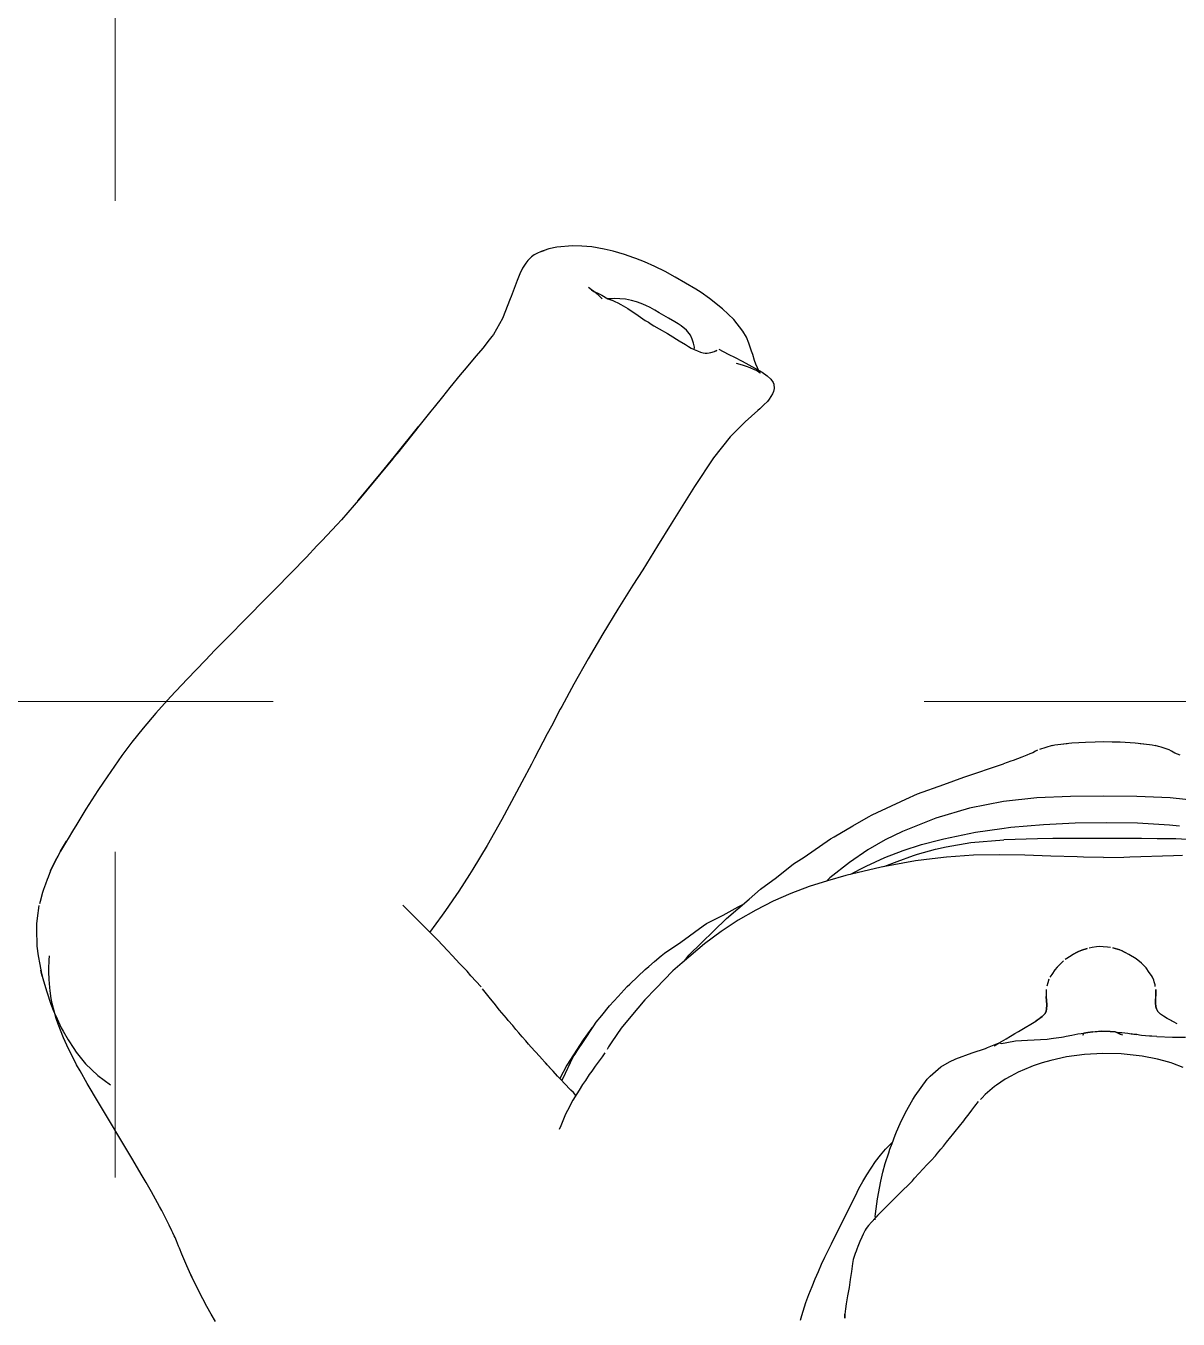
# Model space of a CAD drawing. Header units: millimetres. Extents: x -187347 to 135007, y -6415 to 292048.
# Drawn here: x -38967.3 to -38613.4, y 7865.3 to 8262.5 of the extents above; entities that cross this region are included whole.
import ezdxf

# ---------------------------------------------------------------- set-up
doc = ezdxf.new("R2010")
doc.units = ezdxf.units.MM
doc.header["$LTSCALE"] = 100
doc.linetypes.add('Z_LINE-CNTR', pattern=[17, 12, -2, 1, -2])
doc.layers.get('0').update_dxf_attribs({"lineweight": 18})
doc.layers.add('Layout Cabinplant', color=30, linetype='Continuous')
doc.layers.add('S-GRID', color=7, linetype='Continuous', lineweight=5)

# ---------------------------------------------------------------- blocks, each defined once
blk = doc.blocks.new('CP_Giblet area_New')
at = {"color": 0, "linetype": 'Continuous'}
for p, q in [((-2460.83, 786.63), (-2460.81, 786.13)), ((-2460.81, 786.13), (-2460.83, 786.63)), ((-2447.16, 787.27), (-2447.57, 785.87)), ((-2267.52, 787.66), (-2266.19, 785.37)), ((-2461.17, 782.25), (-2460.99, 783.8)), ((-2460.99, 783.8), (-2460.82, 785.44)), ((-2460.81, 786.13), (-2460.82, 785.44)), ((-2460.82, 785.44), (-2460.81, 786.13)), ((-2447.99, 784.51), (-2448.87, 781.86)), ((-2447.57, 785.87), (-2447.99, 784.51)), ((-2266.19, 785.37), (-2264.88, 783.05)), ((-2264.88, 783.05), (-2263.6, 780.71)), ((-2462.09, 777.26), (-2461.63, 779.79)), ((-2461.63, 779.79), (-2461.17, 782.25)), ((-2449.78, 779.33), (-2450.72, 776.9)), ((-2448.87, 781.86), (-2449.78, 779.33)), ((-2263.6, 780.71), (-2262.37, 778.34)), ((-2462.83, 772.29), (-2462.48, 774.76)), ((-2462.48, 774.76), (-2462.09, 777.26)), ((-2451.69, 774.56), (-2452.67, 772.3)), ((-2450.72, 776.9), (-2451.69, 774.56)), ((-2262.37, 778.34), (-2259.89, 773.37)), ((-2259.89, 773.37), (-2260.57, 774.77)), ((-2463.15, 769.82), (-2462.83, 772.29)), ((-2452.67, 772.3), (-2453.67, 770.1)), ((-2259.89, 773.37), (-2258.66, 770.54)), ((-2258.66, 770.54), (-2257.2, 766.99)), ((-2464.25, 766.03), (-2463.96, 766.77)), ((-2463.96, 766.77), (-2463.36, 768.61)), ((-2463.36, 768.61), (-2463.15, 769.82)), ((-2454.67, 767.96), (-2456.72, 763.78)), ((-2453.67, 770.1), (-2454.67, 767.96)), ((-2257.2, 766.99), (-2256.44, 765.12)), ((-2465.99, 761.73), (-2465.43, 763.07)), ((-2465.43, 763.07), (-2464.82, 764.59)), ((-2464.82, 764.59), (-2464.49, 765.43)), ((-2464.49, 765.43), (-2464.25, 766.03)), ((-2456.72, 763.78), (-2459.82, 757.58)), ((-2256.44, 765.12), (-2256.2, 764.53)), ((-2256.2, 764.53), (-2255.54, 762.91)), ((-2255.54, 762.91), (-2255.12, 761.92)), ((-2468.02, 758.19), (-2467.37, 759.09)), ((-2467.37, 759.09), (-2467.02, 759.65)), ((-2467.02, 759.65), (-2466.38, 760.9)), ((-2466.38, 760.9), (-2465.99, 761.73)), ((-2255.12, 761.92), (-2254.85, 761.35)), ((-2254.85, 761.35), (-2254.44, 760.49)), ((-2254.44, 760.49), (-2254.15, 759.82)), ((-2254.15, 759.82), (-2253.31, 758.07)), ((-2471.57, 754.41), (-2469.58, 756.47)), ((-2471.57, 754.41), (-2470.34, 755.69)), ((-2470.34, 755.69), (-2468.95, 757.15)), ((-2470.14, 755.42), (-2470.24, 754.57)), ((-2470.14, 755.42), (-2470.02, 756.43)), ((-2468.95, 757.15), (-2468.02, 758.19)), ((-2459.82, 757.58), (-2461.9, 753.35)), ((-2253.31, 758.07), (-2252.4, 756.28)), ((-2252.4, 756.28), (-2251, 753.6)), ((-2476.77, 749.19), (-2471.57, 754.41)), ((-2473.39, 752.59), (-2476.77, 749.19)), ((-2471.57, 754.41), (-2473.39, 752.59)), ((-2470.24, 754.57), (-2470.85, 749.99)), ((-2462.96, 751.19), (-2464.03, 749.03)), ((-2461.9, 753.35), (-2462.96, 751.19)), ((-2251, 753.6), (-2250.35, 752.39)), ((-2250.35, 752.39), (-2247.84, 747.88)), ((-2478.31, 747.63), (-2480.55, 745.45)), ((-2476.77, 749.19), (-2478.31, 747.63)), ((-2470.85, 749.99), (-2471.81, 744.61)), ((-2465.15, 746.87), (-2466.31, 744.72)), ((-2464.03, 749.03), (-2465.15, 746.87)), ((-2247.84, 747.88), (-2246.18, 745.02)), ((-2482.2, 743.67), (-2484.81, 740.81)), ((-2481.57, 744.5), (-2482.2, 743.67)), ((-2480.55, 745.45), (-2481.57, 744.5)), ((-2471.81, 744.61), (-2472.49, 741.78)), ((-2466.31, 744.72), (-2467.53, 742.61)), ((-2246.18, 745.02), (-2244.97, 742.89)), ((-2244.97, 742.89), (-2241.86, 737.56)), ((-2486, 739.6), (-2487.28, 738.21)), ((-2484.81, 740.81), (-2486, 739.6)), ((-2473.21, 739.12), (-2474.27, 735.91)), ((-2472.49, 741.78), (-2473.21, 739.12)), ((-2468.84, 740.54), (-2470.24, 738.54)), ((-2467.53, 742.61), (-2468.84, 740.54)), ((-2490.32, 734.79), (-2491.11, 733.8)), ((-2489.24, 735.99), (-2490.32, 734.79)), ((-2488.63, 736.75), (-2489.24, 735.99)), ((-2487.28, 738.21), (-2488.63, 736.75)), ((-2474.66, 734.78), (-2475.32, 732.97)), ((-2473.31, 734.77), (-2474.95, 733.07)), ((-2474.27, 735.91), (-2474.66, 734.78)), ((-2471.73, 736.61), (-2473.31, 734.77)), ((-2470.24, 738.54), (-2471.73, 736.61)), ((-2241.86, 737.56), (-2231.55, 720.45)), ((-2493.34, 731.01), (-2493.89, 730.31)), ((-2492, 732.63), (-2493.34, 731.01)), ((-2491.11, 733.8), (-2492, 732.63)), ((-2475.32, 732.97), (-2476.29, 730.42)), ((-2474.95, 733.07), (-2475.47, 732.58)), ((-2496.04, 727.71), (-2497.31, 726.08)), ((-2494.73, 729.31), (-2496.04, 727.71)), ((-2493.89, 730.31), (-2494.73, 729.31)), ((-2477.84, 726.87), (-2479.47, 723.47)), ((-2476.69, 729.42), (-2477.84, 726.87)), ((-2476.29, 730.42), (-2476.69, 729.42)), ((-2374.99, 724.04), (-2373.59, 727.57)), ((-2373.59, 727.57), (-2373.07, 728.75)), ((-2499.26, 723.49), (-2499.8, 722.81)), ((-2498.56, 724.44), (-2499.26, 723.49)), ((-2497.8, 725.41), (-2498.56, 724.44)), ((-2497.31, 726.08), (-2497.8, 725.41)), ((-2479.47, 723.47), (-2481.72, 719.5)), ((-2377.21, 719.66), (-2375.59, 722.92)), ((-2375.59, 722.92), (-2374.99, 724.04)), ((-2502.96, 718.96), (-2503.9, 717.97)), ((-2502.46, 719.5), (-2502.96, 718.96)), ((-2500.76, 721.52), (-2501.88, 720.15)), ((-2499.8, 722.81), (-2500.76, 721.52)), ((-2481.72, 719.5), (-2482.42, 718.35)), ((-2379.16, 716.68), (-2377.21, 719.66)), ((-2231.55, 720.45), (-2228.12, 714.61)), ((-2510.08, 713.24), (-2507.35, 715.08)), ((-2507.35, 715.08), (-2506.72, 715.52)), ((-2506.72, 715.52), (-2503.9, 717.97)), ((-2484.21, 715.76), (-2486.1, 713.24)), ((-2482.42, 718.35), (-2484.21, 715.76)), ((-2381.11, 713.66), (-2380.21, 714.92)), ((-2380.21, 714.92), (-2379.16, 716.68)), ((-2378.14, 718.23), (-2377.42, 717.39)), ((-2377.42, 717.39), (-2376.65, 716.58)), ((-2376.65, 716.58), (-2374.56, 714.43)), ((-2231.35, 712.12), (-2235.29, 714.99)), ((-2517.95, 709.42), (-2514.07, 711.08)), ((-2514.07, 711.08), (-2511.78, 712.29)), ((-2511.78, 712.29), (-2510.08, 713.24)), ((-2487, 712.3), (-2490.24, 709.45)), ((-2486.1, 713.24), (-2487, 712.3)), ((-2383.09, 710.76), (-2382.27, 711.85)), ((-2382.27, 711.85), (-2381.11, 713.66)), ((-2374.19, 713.12), (-2377.32, 706.44)), ((-2375.43, 708.92), (-2373.26, 713.03)), ((-2374.56, 714.43), (-2373.83, 713.6)), ((-2373.91, 713.69), (-2374.19, 713.12)), ((-2373.83, 713.6), (-2372.52, 712.28)), ((-2372.52, 712.28), (-2371.2, 710.79)), ((-2227.61, 708.51), (-2231.35, 712.12)), ((-2228.12, 714.61), (-2225.93, 710.73)), ((-2564.75, 709.67), (-2561.56, 708.4)), ((-2561.56, 708.4), (-2561.06, 708.27)), ((-2561.06, 708.27), (-2558.81, 707.61)), ((-2558.81, 707.61), (-2556.88, 707.11)), ((-2556.88, 707.11), (-2552.1, 706.21)), ((-2528.93, 706.43), (-2524.09, 707.47)), ((-2524.09, 707.47), (-2521.44, 708.24)), ((-2521.44, 708.24), (-2518.63, 709.15)), ((-2518.63, 709.15), (-2517.95, 709.42)), ((-2494.87, 707.02), (-2499.91, 705.14)), ((-2492.97, 707.97), (-2494.87, 707.02)), ((-2490.24, 709.45), (-2492.97, 707.97)), ((-2386.23, 706.38), (-2385.37, 707.6)), ((-2385.37, 707.6), (-2384.1, 709.27)), ((-2384.1, 709.27), (-2383.09, 710.76)), ((-2380.41, 701.13), (-2375.43, 708.92)), ((-2371.2, 710.79), (-2370.57, 710.23)), ((-2370.57, 710.23), (-2368.87, 708.22)), ((-2370.57, 710.23), (-2369.39, 708.83)), ((-2369.39, 708.83), (-2367.01, 706.21)), ((-2369.39, 708.83), (-2368.87, 708.22)), ((-2224.77, 704.97), (-2227.61, 708.51)), ((-2225.93, 710.73), (-2224.87, 708.8)), ((-2224.87, 708.8), (-2221.89, 702.84)), ((-2552.1, 706.21), (-2551.19, 706.04)), ((-2551.19, 706.04), (-2545.67, 705.49)), ((-2545.67, 705.49), (-2540.05, 705.36)), ((-2540.05, 705.36), (-2534.43, 705.68)), ((-2534.43, 705.68), (-2528.93, 706.43)), ((-2504.62, 703.57), (-2508.21, 702.08)), ((-2506.62, 703), (-2508.21, 702.08)), ((-2503.99, 703.79), (-2504.62, 703.57)), ((-2499.91, 705.14), (-2503.99, 703.79)), ((-2389.27, 701.77), (-2388.26, 703.35)), ((-2388.26, 703.35), (-2387.76, 704.17)), ((-2387.14, 705.18), (-2386.23, 706.38)), ((-2378.57, 704.57), (-2380.55, 701.73)), ((-2377.94, 705.54), (-2378.57, 704.57)), ((-2377.32, 706.44), (-2377.94, 705.54)), ((-2367.01, 706.21), (-2364.51, 703.46)), ((-2364.51, 703.46), (-2363.61, 702.49)), ((-2223.97, 703.86), (-2224.77, 704.97)), ((-2222.23, 701.16), (-2223.97, 703.86)), ((-2561.47, 700.32), (-2565.46, 700.37)), ((-2556.67, 700.19), (-2561.47, 700.32)), ((-2556.67, 700.19), (-2555.11, 700.07)), ((-2555.11, 700.07), (-2554.35, 700.01)), ((-2554.35, 700.01), (-2551.91, 699.88)), ((-2551.91, 699.88), (-2551.25, 699.71)), ((-2551.25, 699.71), (-2550.49, 699.56)), ((-2550.49, 699.56), (-2549.54, 699.5)), ((-2548.74, 699.31), (-2550.49, 699.56)), ((-2549.54, 699.5), (-2548.74, 699.31)), ((-2547.74, 699.17), (-2548.74, 699.31)), ((-2547.74, 699.17), (-2548.74, 699.31)), ((-2546.84, 699.06), (-2547.74, 699.17)), ((-2545.84, 698.94), (-2546.84, 699.06)), ((-2546.23, 699.76), (-2545.49, 699.57)), ((-2545.49, 699.57), (-2543.78, 698.72)), ((-2535.48, 698.89), (-2534.17, 699.1)), ((-2534.17, 699.1), (-2535.48, 698.89)), ((-2534.17, 699.1), (-2533.81, 699.8)), ((-2533.37, 699.21), (-2534.17, 699.1)), ((-2532.35, 699.37), (-2533.37, 699.21)), ((-2531.48, 699.52), (-2532.35, 699.37)), ((-2530.53, 699.69), (-2531.48, 699.52)), ((-2530.53, 699.69), (-2531.48, 699.52)), ((-2528.75, 700.02), (-2530.53, 699.69)), ((-2528.75, 700.02), (-2530.53, 699.69)), ((-2528, 700.2), (-2528.75, 700.02)), ((-2527.35, 700.4), (-2528, 700.2)), ((-2524.93, 700.63), (-2527.35, 700.4)), ((-2524.17, 700.72), (-2524.93, 700.63)), ((-2522.95, 701), (-2524.17, 700.72)), ((-2516.9, 701.31), (-2522.95, 701)), ((-2513.18, 701.51), (-2516.9, 701.31)), ((-2513.01, 699.25), (-2514.16, 698.58)), ((-2512.67, 701.61), (-2513.18, 701.51)), ((-2512.22, 699.75), (-2513.01, 699.25)), ((-2508.92, 702.28), (-2512.67, 701.61)), ((-2511.63, 700.09), (-2512.22, 699.75)), ((-2510.37, 700.86), (-2511.63, 700.09)), ((-2508.21, 702.08), (-2510.37, 700.86)), ((-2508.21, 702.08), (-2508.92, 702.28)), ((-2392.13, 697.63), (-2389.27, 701.77)), ((-2380.55, 701.73), (-2383.7, 696.86)), ((-2383.12, 697.5), (-2380.41, 701.13)), ((-2363.61, 702.49), (-2362.81, 701.52)), ((-2362.81, 701.52), (-2361.69, 700.29)), ((-2361.69, 700.29), (-2360.66, 699.02)), ((-2360.66, 699.02), (-2359.74, 697.98)), ((-2220.71, 698.55), (-2222.23, 701.16)), ((-2221.89, 702.84), (-2220.86, 700.52)), ((-2220.86, 700.52), (-2219.22, 696.39)), ((-2562.91, 696.22), (-2561.79, 695.62)), ((-2561.79, 695.62), (-2560.44, 694.93)), ((-2561.79, 695.62), (-2561.05, 695.24)), ((-2545.06, 698.87), (-2545.84, 698.94)), ((-2543.78, 698.72), (-2545.06, 698.87)), ((-2543.78, 698.72), (-2542.25, 698.57)), ((-2542.83, 698.64), (-2543.78, 698.72)), ((-2542.25, 698.57), (-2542.83, 698.64)), ((-2542.25, 698.57), (-2539.6, 698.48)), ((-2540.87, 698.53), (-2542.25, 698.57)), ((-2539.6, 698.48), (-2540.87, 698.53)), ((-2539.6, 698.48), (-2537.66, 698.71)), ((-2536.95, 698.68), (-2539.6, 698.48)), ((-2536.95, 698.68), (-2535.48, 698.89)), ((-2535.48, 698.89), (-2536.95, 698.68)), ((-2519.99, 695.07), (-2521.45, 694.03)), ((-2520.51, 694.75), (-2519.43, 695.43)), ((-2519.43, 695.43), (-2519.99, 695.07)), ((-2514.66, 698.27), (-2519.43, 695.43)), ((-2514.16, 698.58), (-2514.66, 698.27)), ((-2395.04, 694.02), (-2392.13, 697.63)), ((-2392.49, 697.12), (-2392.13, 697.63)), ((-2392.13, 697.63), (-2391.48, 698.54)), ((-2384.46, 695.72), (-2386.17, 693.7)), ((-2383.7, 696.86), (-2384.46, 695.72)), ((-2383.92, 696.55), (-2383.12, 697.5)), ((-2359.74, 697.98), (-2358.83, 696.82)), ((-2358.83, 696.82), (-2357.43, 695.24)), ((-2357.43, 695.24), (-2356.88, 694.52)), ((-2220.16, 697.48), (-2220.71, 698.55)), ((-2218.44, 693.84), (-2220.16, 697.48)), ((-2219.22, 696.39), (-2218.62, 694.58)), ((-2560.44, 694.93), (-2559.81, 694.57)), ((-2559.81, 694.57), (-2558.71, 693.94)), ((-2559.81, 694.57), (-2558.71, 693.94)), ((-2558.71, 693.94), (-2557.73, 693.26)), ((-2558.71, 693.94), (-2557.73, 693.26)), ((-2557.73, 693.26), (-2556.84, 692.36)), ((-2556.5, 691.66), (-2556.84, 692.36)), ((-2556.5, 691.66), (-2556.33, 691.03)), ((-2556.33, 691.03), (-2556.5, 691.66)), ((-2522.81, 690.47), (-2522.75, 691.74)), ((-2522.75, 691.74), (-2522.81, 690.47)), ((-2522.75, 691.74), (-2522.61, 692.38)), ((-2522.61, 692.38), (-2522.75, 691.74)), ((-2522.61, 692.38), (-2522.3, 693.09)), ((-2522.3, 693.09), (-2522.61, 692.38)), ((-2522.3, 693.09), (-2521.45, 694.03)), ((-2521.45, 694.03), (-2520.51, 694.75)), ((-2399.37, 688.84), (-2395.04, 694.02)), ((-2386.17, 693.7), (-2388.54, 690.72)), ((-2356.88, 694.52), (-2354.7, 692.02)), ((-2354.7, 692.02), (-2353.05, 689.86)), ((-2218.62, 694.58), (-2217.37, 689.97)), ((-2217.9, 692.58), (-2218.44, 693.84)), ((-2216.98, 690.21), (-2217.9, 692.58)), ((-2556.33, 691.03), (-2556.22, 689.76)), ((-2556.22, 689.76), (-2556.33, 691.03)), ((-2556.22, 689.76), (-2556.31, 687.11)), ((-2556.31, 687.11), (-2556.26, 688.46)), ((-2556.31, 687.11), (-2556.27, 685.72)), ((-2556.27, 685.72), (-2556.31, 687.11)), ((-2556.26, 688.46), (-2556.22, 689.76)), ((-2522.61, 687.83), (-2522.81, 690.47)), ((-2522.81, 690.47), (-2522.72, 689.17)), ((-2522.72, 689.17), (-2522.61, 687.83)), ((-2522.65, 685.69), (-2522.61, 687.83)), ((-2402.79, 685.39), (-2399.37, 688.84)), ((-2391.21, 687.85), (-2393.94, 684.84)), ((-2388.54, 690.72), (-2391.21, 687.85)), ((-2353.05, 689.86), (-2351.97, 688.63)), ((-2351.97, 688.63), (-2349.51, 685.46)), ((-2217.37, 689.97), (-2217.05, 688.5)), ((-2217.05, 688.5), (-2216.69, 686.11)), ((-2215.67, 686.48), (-2216.98, 690.21)), ((-2556.14, 684.81), (-2556.08, 684.29)), ((-2556.08, 684.29), (-2555.84, 683.39)), ((-2555.84, 683.39), (-2555.68, 682.86)), ((-2523.44, 682.58), (-2523.1, 683.65)), ((-2523.1, 683.65), (-2522.79, 684.65)), ((-2408.02, 680.02), (-2402.79, 685.39)), ((-2394.72, 684.08), (-2397.23, 681.75)), ((-2393.94, 684.84), (-2394.72, 684.08)), ((-2349.06, 684.94), (-2345.9, 681.47)), ((-2216.69, 686.11), (-2216.6, 685.05)), ((-2216.6, 685.05), (-2216.38, 682.65)), ((-2214.67, 683.02), (-2215.67, 686.48)), ((-2555.68, 682.86), (-2555.25, 681.9)), ((-2555.25, 681.9), (-2554.99, 681.4)), ((-2554.99, 681.4), (-2554.31, 680.46)), ((-2554.31, 680.46), (-2553.31, 679.07)), ((-2526, 678.87), (-2525.26, 679.68)), ((-2525.26, 679.68), (-2524.34, 681.07)), ((-2524.34, 681.07), (-2523.75, 681.96)), ((-2410.86, 677.54), (-2408.02, 680.02)), ((-2399.46, 679.58), (-2400.59, 678.63)), ((-2397.23, 681.75), (-2399.46, 679.58)), ((-2345.9, 681.47), (-2344.76, 680.12)), ((-2344.76, 680.12), (-2342.46, 677.68)), ((-2216.28, 679.34), (-2216.41, 676.68)), ((-2216.38, 682.65), (-2216.32, 680.32)), ((-2216.32, 680.32), (-2216.28, 679.34)), ((-2214.49, 682.36), (-2214.67, 683.02)), ((-2214.08, 680.75), (-2214.49, 682.36)), ((-2214.29, 681.63), (-2214.08, 680.75)), ((-2213.54, 678.01), (-2214.08, 680.75)), ((-2214.08, 680.75), (-2213.85, 679.77)), ((-2553.31, 679.07), (-2551.93, 677.62)), ((-2551.93, 677.62), (-2550.29, 676.28)), ((-2550.29, 676.28), (-2548.06, 674.99)), ((-2531.08, 674.85), (-2530.32, 675.38)), ((-2530.32, 675.38), (-2528.49, 676.51)), ((-2527.94, 676.95), (-2526, 678.87)), ((-2417.71, 671.74), (-2410.86, 677.54)), ((-2412.03, 676.32), (-2412.93, 675.16)), ((-2411.48, 677.02), (-2412.03, 676.32)), ((-2404.43, 675.42), (-2405.44, 674.55)), ((-2402.38, 677.08), (-2404.43, 675.42)), ((-2400.59, 678.63), (-2402.38, 677.08)), ((-2342.46, 677.68), (-2340.34, 675.33)), ((-2340.34, 675.33), (-2338.81, 673.75)), ((-2216.41, 676.68), (-2216.54, 675.42)), ((-2213.07, 675.37), (-2213.54, 678.01)), ((-2212.69, 672.42), (-2213.07, 675.37)), ((-2548.06, 674.99), (-2546.9, 674.3)), ((-2546.9, 674.3), (-2545.78, 673.78)), ((-2545.78, 673.78), (-2546.9, 674.3)), ((-2545.25, 673.57), (-2545.78, 673.78)), ((-2545.25, 673.57), (-2543.07, 672.92)), ((-2543.07, 672.92), (-2545.25, 673.57)), ((-2542.42, 672.84), (-2541.51, 672.73)), ((-2541.51, 672.73), (-2540.16, 672.59)), ((-2540.16, 672.59), (-2539.14, 672.55)), ((-2539.14, 672.55), (-2538.13, 672.63)), ((-2538.13, 672.63), (-2536.78, 672.83)), ((-2536.78, 672.83), (-2535.89, 672.98)), ((-2535.24, 673.09), (-2533.6, 673.65)), ((-2533.6, 673.65), (-2535.24, 673.09)), ((-2533.6, 673.65), (-2532.57, 674.06)), ((-2533.08, 673.83), (-2533.6, 673.65)), ((-2532.57, 674.06), (-2533.08, 673.83)), ((-2532.57, 674.06), (-2531.73, 674.48)), ((-2531.73, 674.48), (-2532.57, 674.06)), ((-2531.73, 674.48), (-2531.08, 674.85)), ((-2531.08, 674.85), (-2531.73, 674.48)), ((-2412.93, 675.16), (-2424.41, 663.92)), ((-2422.83, 667.95), (-2417.71, 671.74)), ((-2405.44, 674.55), (-2410.44, 671.19)), ((-2338.81, 673.75), (-2335.84, 670.61)), ((-2212.61, 670.7), (-2212.69, 672.42)), ((-2428.08, 664.47), (-2422.83, 667.95)), ((-2410.44, 671.19), (-2417.33, 666.14)), ((-2337.17, 662.89), (-2333.27, 668.24)), ((-2335.84, 670.61), (-2334.97, 669.73)), ((-2334.97, 669.73), (-2331.33, 666.01)), ((-2212.49, 668.83), (-2212.61, 670.7)), ((-2212.54, 666.07), (-2212.49, 668.83)), ((-2433.42, 661.37), (-2428.08, 664.47)), ((-2424.41, 663.92), (-2431.43, 657.98)), ((-2418.28, 665.49), (-2423.39, 662.9)), ((-2417.33, 666.14), (-2418.28, 665.49)), ((-2331.33, 666.01), (-2326.9, 661.63)), ((-2213.3, 659.96), (-2212.7, 663.83)), ((-2212.7, 663.83), (-2212.54, 665.5)), ((-2212.54, 665.5), (-2212.54, 666.07)), ((-2438.81, 658.63), (-2433.42, 661.37)), ((-2429.09, 659.77), (-2429.74, 659.41)), ((-2428.02, 660.28), (-2429.09, 659.77)), ((-2423.39, 662.9), (-2428.02, 660.28)), ((-2341.3, 656.89), (-2338.16, 661.47)), ((-2338.16, 661.47), (-2337.17, 662.89)), ((-2326.9, 661.63), (-2325.08, 659.86)), ((-2213.63, 658.65), (-2213.43, 659.38)), ((-2449.86, 654.13), (-2444.25, 656.22)), ((-2444.25, 656.22), (-2438.81, 658.63)), ((-2431.43, 657.98), (-2434.9, 654.94)), ((-2345.53, 650.38), (-2342.25, 655.47)), ((-2342.25, 655.47), (-2341.3, 656.89)), ((-2214.71, 654.99), (-2214.38, 655.93)), ((-2214.38, 655.93), (-2213.63, 658.65)), ((-2462.2, 646.7), (-2456.2, 651.45)), ((-2461.06, 650.71), (-2455.47, 652.3)), ((-2456.2, 651.45), (-2455.12, 652.42)), ((-2455.47, 652.3), (-2449.86, 654.13)), ((-2434.9, 654.94), (-2439.81, 651.28)), ((-2216.13, 651.19), (-2215.81, 651.96)), ((-2215.81, 651.96), (-2215.26, 653.34)), ((-2215.26, 653.34), (-2214.71, 654.99)), ((-2482.51, 646.24), (-2471.97, 648.12)), ((-2473.94, 647.48), (-2476.87, 646.38)), ((-2472.74, 647.98), (-2473.94, 647.48)), ((-2467.32, 647.8), (-2473.09, 645.18)), ((-2471.97, 648.12), (-2461.06, 650.71)), ((-2465.47, 648.78), (-2467.32, 647.8)), ((-2462.61, 650.34), (-2465.47, 648.78)), ((-2439.81, 651.28), (-2445.08, 647.14)), ((-2350.96, 641.47), (-2346.54, 648.8)), ((-2346.54, 648.8), (-2345.53, 650.38)), ((-2218.4, 646.07), (-2216.84, 649.26)), ((-2216.84, 649.26), (-2218.4, 646.07)), ((-2216.84, 649.26), (-2216.13, 651.19)), ((-2561.71, 644.58), (-2564.46, 644.49)), ((-2548.38, 645), (-2561.71, 644.58)), ((-2546.47, 645.03), (-2548.38, 645)), ((-2540.27, 645.19), (-2546.47, 645.03)), ((-2540.27, 645.19), (-2534.07, 645.03)), ((-2534.07, 645.03), (-2532.16, 645)), ((-2532.16, 645), (-2524.09, 644.77)), ((-2524.09, 644.77), (-2516.08, 644.49)), ((-2516.08, 644.49), (-2508.18, 644.34)), ((-2508.18, 644.34), (-2500.34, 644.47)), ((-2500.34, 644.47), (-2491.99, 645.05)), ((-2491.99, 645.05), (-2487.61, 645.58)), ((-2483.1, 644.19), (-2488.6, 642.58)), ((-2487.61, 645.58), (-2482.51, 646.24)), ((-2481.94, 644.57), (-2483.1, 644.19)), ((-2476.87, 646.38), (-2481.94, 644.57)), ((-2473.09, 645.18), (-2478.73, 643.02)), ((-2467.82, 642.87), (-2462.2, 646.7)), ((-2448.28, 645.04), (-2456.35, 639.47)), ((-2445.08, 647.14), (-2448.28, 645.04)), ((-2219.95, 643.21), (-2219.16, 644.65)), ((-2219.16, 644.65), (-2219.95, 643.21)), ((-2219.16, 644.65), (-2218.4, 646.07)), ((-2218.4, 646.07), (-2219.16, 644.65)), ((-2565.95, 639.65), (-2562.5, 639.49)), ((-2562.5, 639.49), (-2556.73, 639.43)), ((-2524.69, 639.36), (-2519.95, 639.44)), ((-2519.95, 639.44), (-2509.62, 639.74)), ((-2499.49, 640.57), (-2509.62, 639.74)), ((-2491.96, 641.91), (-2499.49, 640.57)), ((-2488.6, 642.58), (-2491.96, 641.91)), ((-2489.94, 639.7), (-2491.23, 639.42)), ((-2484.35, 641.21), (-2489.94, 639.7)), ((-2478.73, 643.02), (-2484.35, 641.21)), ((-2478.46, 637.2), (-2473.19, 639.77)), ((-2473.19, 639.77), (-2467.82, 642.87)), ((-2456.35, 639.47), (-2457.53, 638.8)), ((-2355.47, 633.52), (-2350.96, 641.47)), ((-2222.27, 639.29), (-2221.72, 640.17)), ((-2221.72, 640.17), (-2219.95, 643.21)), ((-2219.95, 643.21), (-2221.72, 640.17)), ((-2560.54, 635.15), (-2563.63, 635.48)), ((-2556.73, 639.43), (-2551.94, 639.33)), ((-2551.94, 639.33), (-2541.25, 639.29)), ((-2541.25, 639.29), (-2524.69, 639.36)), ((-2511.75, 635.86), (-2521.78, 635.01)), ((-2509.04, 636.29), (-2511.75, 635.86)), ((-2500.97, 637.44), (-2509.04, 636.29)), ((-2491.23, 639.42), (-2500.97, 637.44)), ((-2488.75, 633.12), (-2478.46, 637.2)), ((-2457.53, 638.8), (-2463.25, 635.42)), ((-2224.91, 634.91), (-2223.57, 637.1)), ((-2223.57, 637.1), (-2222.27, 639.29)), ((-2550.72, 634.58), (-2560.54, 635.15)), ((-2541.12, 634.39), (-2550.72, 634.58)), ((-2531.54, 634.52), (-2541.12, 634.39)), ((-2521.78, 635.01), (-2531.54, 634.52)), ((-2499.13, 630.07), (-2488.75, 633.12)), ((-2469.15, 632.04), (-2479.58, 627.29)), ((-2468.11, 632.65), (-2469.15, 632.04)), ((-2463.25, 635.42), (-2468.11, 632.65)), ((-2357.69, 629.33), (-2355.47, 633.52)), ((-2227.72, 630.37), (-2225.84, 633.45)), ((-2225.84, 633.45), (-2224.91, 634.91)), ((-2571.04, 628.01), (-2560.73, 626.9)), ((-2519.81, 626.9), (-2509.51, 628.01)), ((-2509.51, 628.01), (-2499.13, 630.07)), ((-2359.97, 625.13), (-2357.69, 629.33)), ((-2230.44, 626.04), (-2227.72, 630.37)), ((-2560.73, 626.9), (-2550.48, 626.48)), ((-2550.48, 626.48), (-2540.27, 626.39)), ((-2540.27, 626.39), (-2530.06, 626.48)), ((-2530.06, 626.48), (-2519.81, 626.9)), ((-2483.13, 625.62), (-2491.18, 622.78)), ((-2479.58, 627.29), (-2483.13, 625.62)), ((-2361.57, 622.02), (-2359.97, 625.13)), ((-2233.08, 622), (-2231.33, 624.65)), ((-2231.33, 624.65), (-2230.44, 626.04)), ((-2497.3, 620.5), (-2509.52, 616.39)), ((-2491.18, 622.78), (-2497.3, 620.5)), ((-2364.52, 616.47), (-2361.57, 622.02)), ((-2238.75, 613.85), (-2233.08, 622)), ((-2511.77, 615.61), (-2509.52, 616.39)), ((-2365.46, 614.64), (-2364.52, 616.47)), ((-2563.81, 613.72), (-2562.15, 613.09)), ((-2562.15, 613.09), (-2561.13, 612.51)), ((-2561.13, 612.51), (-2560.39, 612.11)), ((-2560.39, 612.11), (-2557.99, 611.32)), ((-2524.43, 610.78), (-2520.57, 611.96)), ((-2520, 612.19), (-2519.41, 612.51)), ((-2519.41, 612.51), (-2518.57, 612.99)), ((-2518.57, 612.99), (-2517.63, 613.37)), ((-2517.63, 613.37), (-2516.71, 613.73)), ((-2516.71, 613.73), (-2515.17, 614.32)), ((-2515.17, 614.32), (-2513.81, 614.86)), ((-2513.81, 614.86), (-2512.46, 615.34)), ((-2512.46, 615.34), (-2511.77, 615.61)), ((-2369.4, 607.22), (-2365.46, 614.64)), ((-2241.86, 609.74), (-2238.75, 613.85)), ((-2557.99, 611.32), (-2557.1, 611.05)), ((-2557.1, 611.05), (-2556.11, 610.78)), ((-2555.2, 610.62), (-2556.11, 610.78)), ((-2555.2, 610.62), (-2556.11, 610.78)), ((-2554.34, 610.48), (-2555.2, 610.62)), ((-2554.34, 610.48), (-2555.2, 610.62)), ((-2553.41, 610.35), (-2554.34, 610.48)), ((-2553.41, 610.35), (-2554.34, 610.48)), ((-2550.94, 610.08), (-2553.41, 610.35)), ((-2551.5, 610.12), (-2553.41, 610.35)), ((-2549.99, 609.99), (-2550.94, 610.08)), ((-2545.34, 609.69), (-2549.99, 609.99)), ((-2542.94, 609.61), (-2545.34, 609.69)), ((-2540.27, 609.58), (-2542.94, 609.61)), ((-2537.71, 609.61), (-2540.27, 609.58)), ((-2534.75, 609.71), (-2537.71, 609.61)), ((-2532.63, 609.83), (-2534.75, 609.71)), ((-2530.55, 609.99), (-2532.63, 609.83)), ((-2529.6, 610.08), (-2530.55, 609.99)), ((-2527.13, 610.35), (-2529.6, 610.08)), ((-2527.13, 610.35), (-2529.04, 610.12)), ((-2526.21, 610.48), (-2527.13, 610.35)), ((-2526.21, 610.48), (-2527.13, 610.35)), ((-2525.34, 610.62), (-2526.21, 610.48)), ((-2525.34, 610.62), (-2526.21, 610.48)), ((-2524.43, 610.78), (-2525.34, 610.62)), ((-2524.43, 610.78), (-2525.34, 610.62)), ((-2245.3, 605.48), (-2241.86, 609.74)), ((-2373.38, 599.65), (-2370.69, 604.84)), ((-2370.69, 604.84), (-2369.4, 607.22)), ((-2249.21, 600.9), (-2245.3, 605.48)), ((-2253.74, 595.87), (-2249.21, 600.9)), ((-2377.55, 591.94), (-2373.87, 598.76)), ((-2373.87, 598.76), (-2373.38, 599.65)), ((-2258.85, 590.39), (-2253.74, 595.87)), ((-2381.95, 584.19), (-2377.55, 591.94)), ((-2264.42, 584.56), (-2258.85, 590.39)), ((-2386.51, 576.49), (-2381.95, 584.19)), ((-2267.34, 581.55), (-2264.42, 584.56)), ((-2272.62, 576.16), (-2267.34, 581.55)), ((-2391.13, 568.92), (-2386.51, 576.49)), ((-2275.6, 573.14), (-2272.62, 576.16)), ((-2278.56, 570.15), (-2275.6, 573.14)), ((-2395.7, 561.56), (-2391.13, 568.92)), ((-2281.47, 567.22), (-2278.56, 570.15)), ((-2285.85, 562.82), (-2281.47, 567.22)), ((-2398.71, 556.79), (-2395.7, 561.56)), ((-2290.79, 557.79), (-2285.85, 562.82)), ((-2403.31, 549.48), (-2398.71, 556.79)), ((-2295.43, 552.96), (-2290.79, 557.79)), ((-2298.65, 549.51), (-2295.43, 552.96)), ((-2407.5, 542.75), (-2403.31, 549.48)), ((-2300.22, 547.88), (-2298.65, 549.51)), ((-2304.86, 542.89), (-2300.22, 547.88)), ((-2414.62, 531.28), (-2407.5, 542.75)), ((-2312.06, 534.71), (-2306.17, 541.44)), ((-2306.17, 541.44), (-2304.86, 542.89)), ((-2311.2, 535.66), (-2317.92, 527.62)), ((-2317.92, 527.62), (-2312.06, 534.71)), ((-2420.46, 522.41), (-2414.62, 531.28)), ((-2318.41, 527.02), (-2322.5, 522)), ((-2321.83, 522.89), (-2318.41, 527.02)), ((-2318.41, 527.02), (-2317.92, 527.62)), ((-2317.92, 527.62), (-2318.41, 527.02)), ((-2425.57, 516.01), (-2420.46, 522.41)), ((-2322.5, 522), (-2329.96, 512.69)), ((-2324.92, 519.04), (-2323.78, 520.49)), ((-2323.78, 520.49), (-2322.5, 522)), ((-2322.5, 522), (-2321.83, 522.89)), ((-2329.39, 513.49), (-2324.92, 519.04)), ((-2430.21, 511.41), (-2425.57, 516.01)), ((-2333.68, 508.1), (-2329.96, 512.69)), ((-2329.96, 512.69), (-2329.39, 513.49)), ((-2434.13, 507.92), (-2432.13, 509.67)), ((-2432.13, 509.67), (-2430.21, 511.41)), ((-2437.57, 504.39), (-2437, 505.15)), ((-2437, 505.15), (-2435.94, 506.21)), ((-2435.94, 506.21), (-2434.67, 507.41)), ((-2434.67, 507.41), (-2434.13, 507.92)), ((-2337.23, 503.66), (-2334.67, 506.83)), ((-2334.67, 506.83), (-2333.68, 508.1)), ((-2439.1, 501.16), (-2438.9, 502.05)), ((-2439.01, 499.85), (-2439.1, 501.16)), ((-2438.9, 502.05), (-2438.61, 502.8)), ((-2438.61, 502.8), (-2438.1, 503.64)), ((-2438.1, 503.64), (-2437.57, 504.39)), ((-2342.67, 496.94), (-2339.49, 500.82)), ((-2339.49, 500.82), (-2337.23, 503.66)), ((-2438.77, 499.26), (-2439.01, 499.85)), ((-2438.03, 498.25), (-2438.77, 499.26)), ((-2436.92, 497.21), (-2438.03, 498.25)), ((-2435.39, 496.12), (-2436.92, 497.21)), ((-2343.85, 495.55), (-2342.67, 496.94)), ((-2429.28, 492.73), (-2435.39, 496.12)), ((-2434.81, 496.39), (-2433.68, 495.65)), ((-2434.34, 495.74), (-2434.81, 496.39)), ((-2434.34, 495.74), (-2433.93, 494.75)), ((-2433.93, 494.75), (-2433.44, 493.67)), ((-2433.68, 495.65), (-2433.06, 495.37)), ((-2433.44, 493.67), (-2433.09, 492.54)), ((-2433.09, 492.54), (-2432.54, 490.67)), ((-2433.06, 495.37), (-2431.69, 494.78)), ((-2431.69, 494.78), (-2430.63, 494.41)), ((-2430.63, 494.41), (-2429.38, 493.96)), ((-2429.38, 493.96), (-2427.49, 493.44)), ((-2426.87, 491.5), (-2429.28, 492.73)), ((-2347.59, 491.16), (-2343.85, 495.55)), ((-2432.54, 490.67), (-2432.18, 489.63)), ((-2432.18, 489.63), (-2431.36, 487.18)), ((-2425.19, 490.67), (-2426.87, 491.5)), ((-2423.41, 489.79), (-2425.19, 490.67)), ((-2422.11, 489.1), (-2423.41, 489.79)), ((-2421.49, 489.45), (-2420.79, 489.76)), ((-2420.79, 489.76), (-2421.49, 489.45)), ((-2419.67, 490.13), (-2420.79, 489.76)), ((-2419.09, 490.24), (-2419.67, 490.13)), ((-2418.51, 490.28), (-2419.09, 490.24)), ((-2417.92, 490.26), (-2418.51, 490.28)), ((-2417.31, 490.18), (-2417.92, 490.26)), ((-2416.44, 489.96), (-2417.31, 490.18)), ((-2415.51, 489.62), (-2416.44, 489.96)), ((-2414.48, 489.15), (-2415.51, 489.62)), ((-2414.48, 489.15), (-2414.6, 488.48)), ((-2413.65, 488.72), (-2414.48, 489.15)), ((-2412.76, 488.22), (-2413.65, 488.72)), ((-2351.54, 486.2), (-2349.65, 488.78)), ((-2349.65, 488.78), (-2347.59, 491.16)), ((-2431.36, 487.18), (-2430.55, 485.34)), ((-2430.55, 485.34), (-2429.47, 483.51)), ((-2414.6, 488.48), (-2414.31, 487.26)), ((-2414.31, 487.26), (-2413.95, 485.99)), ((-2413.95, 485.99), (-2413.42, 484.78)), ((-2413.42, 484.78), (-2412.18, 483.19)), ((-2411.84, 487.68), (-2412.76, 488.22)), ((-2409.95, 486.53), (-2411.84, 487.68)), ((-2407.16, 484.8), (-2409.95, 486.53)), ((-2406.29, 484.28), (-2407.16, 484.8)), ((-2355.61, 479.64), (-2352.91, 484.56)), ((-2352.91, 484.56), (-2352.42, 485.17)), ((-2352.42, 485.17), (-2351.54, 486.2)), ((-2429.47, 483.51), (-2426.66, 479.97)), ((-2412.18, 483.19), (-2410.51, 481.85)), ((-2410.51, 481.85), (-2409.58, 481.24)), ((-2409.58, 481.24), (-2408.61, 480.66)), ((-2408.61, 480.66), (-2406.63, 479.54)), ((-2403.82, 482.85), (-2406.29, 484.28)), ((-2402.18, 481.89), (-2403.82, 482.85)), ((-2401.33, 481.37), (-2402.18, 481.89)), ((-2400.45, 480.82), (-2401.33, 481.37)), ((-2399.52, 480.21), (-2400.45, 480.82)), ((-2426.66, 479.97), (-2423.18, 476.64)), ((-2423.18, 476.64), (-2419.23, 473.51)), ((-2406.63, 479.54), (-2403.79, 477.87)), ((-2403.79, 477.87), (-2402.42, 477.07)), ((-2402.42, 477.07), (-2401.04, 476.31)), ((-2396.6, 478.25), (-2399.52, 480.21)), ((-2394.86, 477.09), (-2396.6, 478.25)), ((-2394.13, 476.62), (-2394.86, 477.09)), ((-2393.41, 476.18), (-2394.13, 476.62)), ((-2358.03, 473.63), (-2355.61, 479.64)), ((-2419.23, 473.51), (-2416.65, 471.69)), ((-2401.04, 476.31), (-2399.65, 475.63)), ((-2399.65, 475.63), (-2398.23, 475.03)), ((-2398.23, 475.03), (-2396.78, 474.53)), ((-2396.78, 474.53), (-2395.33, 474.13)), ((-2395.33, 474.13), (-2393.45, 473.76)), ((-2393.45, 473.76), (-2391.66, 473.56)), ((-2392.71, 475.76), (-2393.41, 476.18)), ((-2391.97, 475.34), (-2392.71, 475.76)), ((-2391.11, 474.87), (-2391.97, 475.34)), ((-2391.66, 473.56), (-2390.04, 473.53)), ((-2390.17, 474.42), (-2391.11, 474.87)), ((-2389.53, 474.13), (-2390.17, 474.42)), ((-2390.04, 473.53), (-2388.03, 473.64)), ((-2388.03, 473.64), (-2389.53, 474.13)), ((-2388.84, 473.85), (-2389.53, 474.13)), ((-2388.03, 473.64), (-2388.84, 473.85)), ((-2386.16, 472.53), (-2388.03, 473.64)), ((-2386.26, 473.61), (-2385.03, 472.42)), ((-2360.12, 468), (-2358.3, 472.92)), ((-2358.3, 472.92), (-2358.03, 473.63)), ((-2416.65, 471.69), (-2415.02, 470.59)), ((-2415.02, 470.59), (-2411.82, 468.75)), ((-2411.82, 468.75), (-2408.71, 466.91)), ((-2384.92, 471.84), (-2386.16, 472.53)), ((-2385.03, 472.42), (-2383.67, 471.4)), ((-2383.67, 471.4), (-2384.92, 471.84)), ((-2383.02, 470.86), (-2383.67, 471.4)), ((-2383.67, 471.4), (-2383.02, 470.86)), ((-2383.02, 470.86), (-2382.03, 470.16)), ((-2408.71, 466.91), (-2405.59, 465.23)), ((-2405.59, 465.23), (-2402.44, 463.68)), ((-2361.82, 464.21), (-2360.99, 465.92)), ((-2360.99, 465.92), (-2360.12, 468)), ((-2402.44, 463.68), (-2399.25, 462.28)), ((-2399.25, 462.28), (-2396.59, 461.23)), ((-2396.59, 461.23), (-2396.01, 461.01)), ((-2396.01, 461.01), (-2393.14, 460.03)), ((-2365.43, 460.08), (-2364.57, 460.74)), ((-2364.57, 460.74), (-2363.46, 461.82)), ((-2363.46, 461.82), (-2362.8, 462.69)), ((-2362.8, 462.69), (-2361.82, 464.21)), ((-2393.14, 460.03), (-2389.66, 458.99)), ((-2389.66, 458.99), (-2386.91, 458.38)), ((-2386.91, 458.38), (-2383.06, 457.66)), ((-2383.06, 457.66), (-2380.03, 457.39)), ((-2380.03, 457.39), (-2377.19, 457.33)), ((-2377.19, 457.33), (-2372.3, 457.76)), ((-2372.3, 457.76), (-2369.89, 458.29)), ((-2369.89, 458.29), (-2368.45, 458.72)), ((-2368.45, 458.72), (-2367.57, 459.03)), ((-2367.57, 459.03), (-2368.45, 458.72)), ((-2367.57, 459.03), (-2366.2, 459.67)), ((-2366.2, 459.67), (-2365.43, 460.08))]:
    blk.add_line(p, q, dxfattribs=at)

msp = doc.modelspace()

# ---------------------------------------------------------------- linework, layer by layer
at = {"layer": 'S-GRID', "color": 152, "linetype": 'Z_LINE-CNTR'}
for p, q in [((-38939.88, 111408.77), (-38939.88, -6038.24)), ((-89691.4, 8055), (-18063.96, 8055))]:
    msp.add_line(p, q, dxfattribs=at)

# ---------------------------------------------------------------- block references
at = {"layer": 'Layout Cabinplant', "rotation": 180}
msp.add_blockref('CP_Giblet area_New', (-41176.61, 8652.23, 0), dxfattribs=at)

doc.saveas('drawing.dxf')
